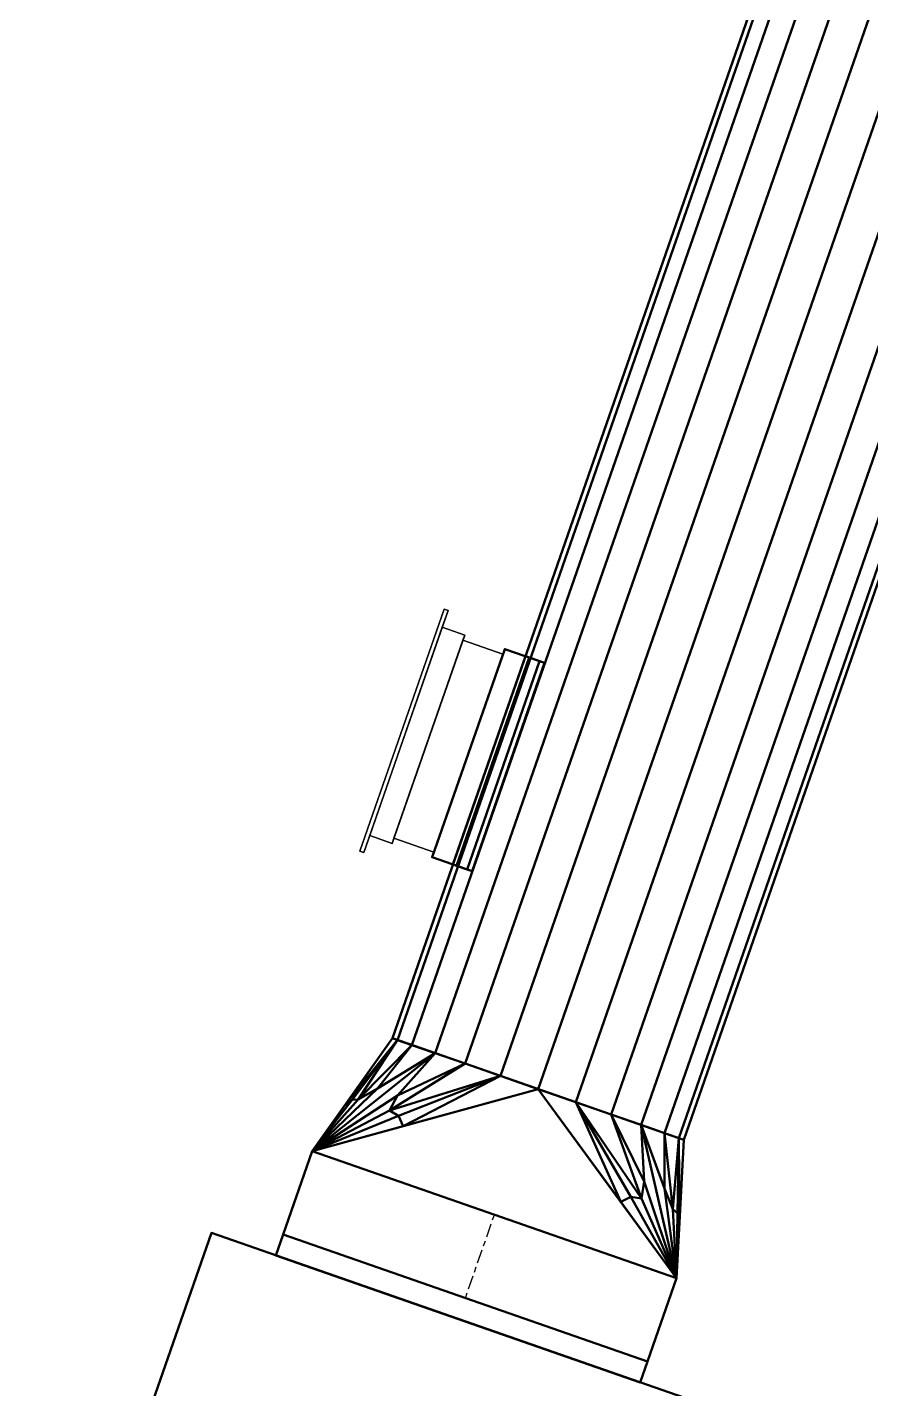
# Model space of a CAD drawing. Header units: inches. Extents: x -1654 to 1344, y -1538 to 36.
# Drawn here: x -472.5 to -434.2, y -149.5 to -87.8 of the extents above; entities that cross this region are included whole.
import ezdxf

# ---------------------------------------------------------------- set-up
doc = ezdxf.new("R2010")
doc.units = ezdxf.units.IN
doc.header["$MEASUREMENT"] = 0
doc.linetypes.add('Center', pattern=[1.25, 0.25, -0.1875, 0.625, -0.1875])
for name, color, linetype, lineweight in [('M-EQPT', 2, 'Continuous', 50), ('M-HVAC-CDFF', 3, 'Continuous', 30), ('M-HVAC-CDFF-SA', 3, 'Continuous', 30), ('M-HVAC-DUCT', 1, 'Center', 30), ('M-HVAC-DUCT-SA', 1, 'Continuous', 50)]:
    doc.layers.add(name, color=color, linetype=linetype, lineweight=lineweight)

# ---------------------------------------------------------------- blocks, each defined once
blk = doc.blocks.new('Rectangular to Round Transition - Angle - 45 Degree-889930-_3D_')
at = {"layer": 'M-HVAC-DUCT', "color": 8, "linetype": 'Continuous', "lineweight": 50}
mesh = blk.add_polyface(dxfattribs=at)
corners = [(0, -8.75, 9.5), (0, 8.75, 9.5), (0, 8.75, -9.5), (0, -8.75, -9.5)]
mesh.append_faces([[corners[k] for k in face] for face in [(0, 1, 2, 3)]], dxfattribs={"color": 8})
mesh = blk.add_polyface(dxfattribs=at)
corners = [(0, -8.75, -9.5), (0, 8.75, -9.5), (6.036, 0, -7)]
mesh.append_faces([[corners[k] for k in face] for face in [(0, 1, 2)]], dxfattribs={"color": 8})
mesh = blk.add_polyface(dxfattribs=at)
corners = [(6.036, 7), (6.036, 6.761, -1.812), (6.036, 6.062, -3.5), (6.036, 4.95, -4.95), (6.036, 3.5, -6.062), (6.036, 1.812, -6.761), (6.036, 0, -7), (0, 8.75, -9.5), (0, 8.75, -9.5), (0, 8.75, -9.5), (0, 8.75, -9.5), (0, 8.75, -9.5), (0, 8.75, -9.5), (0, 8.75, -9.5), (0, 8.75, -9.5), (0, 8.75, -9.5), (0, 8.75, -9.5), (2.962, 6.885, -7.267), (2.433, 5.223, -8.492), (2.433, 8.045, -5.671), (2.894, 6.051, -7.95), (2.894, 7.559, -6.441), (2.801, 5.579, -8.216), (2.801, 7.814, -5.981), (3.658, 5.923, -7.188), (3.658, 6.892, -6.219)]
mesh.append_faces([[corners[k] for k in face] for face in [(18, 5, 6), (19, 23, 15), (20, 22, 9)]], dxfattribs={"vtx0": -1, "color": 8})
mesh.append_faces([[corners[k] for k in face] for face in [(3, 25, 2), (5, 20, 4)]], dxfattribs={"vtx0": -1, "vtx1": -1, "color": 8})
mesh.append_faces([[corners[k] for k in face] for face in [(5, 22, 20), (20, 24, 4), (21, 23, 1), (18, 22, 5), (25, 21, 2), (23, 19, 1)]], dxfattribs={"vtx0": -1, "vtx1": -1, "vtx2": -1, "color": 8})
mesh.append_faces([[corners[k] for k in face] for face in [(24, 3, 4)]], dxfattribs={"vtx0": -1, "vtx2": -1, "color": 8})
mesh.append_faces([[corners[k] for k in face] for face in [(13, 21, 25), (10, 24, 20)]], dxfattribs={"vtx1": -1, "color": 8})
mesh.append_faces([[corners[k] for k in face] for face in [(1, 2, 21)]], dxfattribs={"vtx1": -1, "vtx2": -1, "color": 8})
mesh.append_faces([[corners[k] for k in face] for face in [(18, 8, 22), (19, 0, 1), (21, 14, 23)]], dxfattribs={"vtx2": -1, "color": 8})
mesh.append_faces([[corners[k] for k in face] for face in [(17, 12, 25, 3), (24, 11, 17, 3)]], dxfattribs={"vtx2": -1, "vtx3": -1, "color": 8})
mesh = blk.add_polyface(dxfattribs=at)
corners = [(0, 8.75, -9.5), (0, 8.75, 9.5), (6.036, 7)]
mesh.append_faces([[corners[k] for k in face] for face in [(0, 1, 2)]], dxfattribs={"color": 8})
mesh = blk.add_polyface(dxfattribs=at)
corners = [(6.036, 0, 7), (6.036, 1.812, 6.761), (6.036, 3.5, 6.062), (6.036, 4.95, 4.95), (6.036, 6.062, 3.5), (6.036, 6.761, 1.812), (6.036, 7), (0, 8.75, 9.5), (0, 8.75, 9.5), (0, 8.75, 9.5), (0, 8.75, 9.5), (0, 8.75, 9.5), (0, 8.75, 9.5), (0, 8.75, 9.5), (0, 8.75, 9.5), (0, 8.75, 9.5), (0, 8.75, 9.5), (2.962, 6.885, 7.267), (2.433, 8.045, 5.671), (2.433, 5.223, 8.492), (2.894, 7.559, 6.441), (2.894, 6.051, 7.95), (2.801, 7.814, 5.981), (2.801, 5.579, 8.216), (3.658, 6.892, 6.219), (3.658, 5.923, 7.188)]
mesh.append_faces([[corners[k] for k in face] for face in [(18, 5, 6), (19, 23, 15), (20, 22, 9)]], dxfattribs={"vtx0": -1, "color": 8})
mesh.append_faces([[corners[k] for k in face] for face in [(3, 25, 2), (5, 20, 4)]], dxfattribs={"vtx0": -1, "vtx1": -1, "color": 8})
mesh.append_faces([[corners[k] for k in face] for face in [(5, 22, 20), (20, 24, 4), (21, 23, 1), (18, 22, 5), (25, 21, 2), (23, 19, 1)]], dxfattribs={"vtx0": -1, "vtx1": -1, "vtx2": -1, "color": 8})
mesh.append_faces([[corners[k] for k in face] for face in [(24, 3, 4)]], dxfattribs={"vtx0": -1, "vtx2": -1, "color": 8})
mesh.append_faces([[corners[k] for k in face] for face in [(13, 21, 25), (10, 24, 20)]], dxfattribs={"vtx1": -1, "color": 8})
mesh.append_faces([[corners[k] for k in face] for face in [(1, 2, 21)]], dxfattribs={"vtx1": -1, "vtx2": -1, "color": 8})
mesh.append_faces([[corners[k] for k in face] for face in [(18, 8, 22), (19, 0, 1), (21, 14, 23)]], dxfattribs={"vtx2": -1, "color": 8})
mesh.append_faces([[corners[k] for k in face] for face in [(17, 12, 25, 3), (24, 11, 17, 3)]], dxfattribs={"vtx2": -1, "vtx3": -1, "color": 8})
mesh = blk.add_polyface(dxfattribs=at)
corners = [(0, 8.75, 9.5), (0, -8.75, 9.5), (6.036, 0, 7)]
mesh.append_faces([[corners[k] for k in face] for face in [(0, 1, 2)]], dxfattribs={"color": 8})
mesh = blk.add_polyface(dxfattribs=at)
corners = [(6.036, 0, 7), (6.036, -1.812, 6.761), (6.036, -3.5, 6.062), (6.036, -4.95, 4.95), (6.036, -6.062, 3.5), (6.036, -6.761, 1.812), (6.036, -7), (6.036, -6.761, -1.812), (6.036, -6.062, -3.5), (6.036, -4.95, -4.95), (6.036, -3.5, -6.062), (6.036, -1.812, -6.761), (6.036, 0, -7), (6.036, 1.812, -6.761), (6.036, 3.5, -6.062), (6.036, 4.95, -4.95), (6.036, 6.062, -3.5), (6.036, 6.761, -1.812), (6.036, 7), (6.036, 6.761, 1.812), (6.036, 6.062, 3.5), (6.036, 4.95, 4.95), (6.036, 3.5, 6.062), (6.036, 1.812, 6.761)]
mesh.append_faces([[corners[k] for k in face] for face in [(7, 4, 5, 6), (19, 16, 17, 18)]], dxfattribs={"vtx0": -1, "color": 8})
mesh.append_faces([[corners[k] for k in face] for face in [(22, 15, 20, 21)]], dxfattribs={"vtx0": -1, "vtx1": -1, "color": 8})
mesh.append_faces([[corners[k] for k in face] for face in [(3, 9, 10), (4, 7, 8)]], dxfattribs={"vtx0": -1, "vtx2": -1, "color": 8})
mesh.append_faces([[corners[k] for k in face] for face in [(12, 2, 3, 10)]], dxfattribs={"vtx0": -1, "vtx2": -1, "vtx3": -1, "color": 8})
mesh.append_faces([[corners[k] for k in face] for face in [(12, 0, 1, 2), (0, 12, 13, 14)]], dxfattribs={"vtx0": -1, "vtx3": -1, "color": 8})
mesh.append_faces([[corners[k] for k in face] for face in [(14, 15, 22)]], dxfattribs={"vtx1": -1, "vtx2": -1, "color": 8})
mesh.append_faces([[corners[k] for k in face] for face in [(3, 4, 8, 9), (19, 20, 15, 16)]], dxfattribs={"vtx1": -1, "vtx3": -1, "color": 8})
mesh.append_faces([[corners[k] for k in face] for face in [(10, 11, 12)]], dxfattribs={"vtx2": -1, "color": 8})
mesh.append_faces([[corners[k] for k in face] for face in [(22, 23, 0, 14)]], dxfattribs={"vtx2": -1, "vtx3": -1, "color": 8})
mesh = blk.add_polyface(dxfattribs=at)
corners = [(6.036, -7), (6.036, -6.761, 1.812), (6.036, -6.062, 3.5), (6.036, -4.95, 4.95), (6.036, -3.5, 6.062), (6.036, -1.812, 6.761), (6.036, 0, 7), (0, -8.75, 9.5), (0, -8.75, 9.5), (0, -8.75, 9.5), (0, -8.75, 9.5), (0, -8.75, 9.5), (0, -8.75, 9.5), (0, -8.75, 9.5), (0, -8.75, 9.5), (0, -8.75, 9.5), (0, -8.75, 9.5), (2.962, -6.885, 7.267), (2.433, -5.223, 8.492), (2.433, -8.045, 5.671), (2.894, -6.051, 7.95), (2.894, -7.559, 6.441), (2.801, -5.579, 8.216), (2.801, -7.814, 5.981), (3.658, -5.923, 7.188), (3.658, -6.892, 6.219)]
mesh.append_faces([[corners[k] for k in face] for face in [(18, 5, 6), (19, 23, 15), (20, 22, 9)]], dxfattribs={"vtx0": -1, "color": 8})
mesh.append_faces([[corners[k] for k in face] for face in [(3, 25, 2), (5, 20, 4)]], dxfattribs={"vtx0": -1, "vtx1": -1, "color": 8})
mesh.append_faces([[corners[k] for k in face] for face in [(5, 22, 20), (20, 24, 4), (21, 23, 1), (18, 22, 5), (25, 21, 2), (23, 19, 1)]], dxfattribs={"vtx0": -1, "vtx1": -1, "vtx2": -1, "color": 8})
mesh.append_faces([[corners[k] for k in face] for face in [(24, 3, 4)]], dxfattribs={"vtx0": -1, "vtx2": -1, "color": 8})
mesh.append_faces([[corners[k] for k in face] for face in [(13, 21, 25), (10, 24, 20)]], dxfattribs={"vtx1": -1, "color": 8})
mesh.append_faces([[corners[k] for k in face] for face in [(1, 2, 21)]], dxfattribs={"vtx1": -1, "vtx2": -1, "color": 8})
mesh.append_faces([[corners[k] for k in face] for face in [(18, 8, 22), (19, 0, 1), (21, 14, 23)]], dxfattribs={"vtx2": -1, "color": 8})
mesh.append_faces([[corners[k] for k in face] for face in [(17, 12, 25, 3), (24, 11, 17, 3)]], dxfattribs={"vtx2": -1, "vtx3": -1, "color": 8})
mesh = blk.add_polyface(dxfattribs=at)
corners = [(6.036, 0, -7), (6.036, -1.812, -6.761), (6.036, -3.5, -6.062), (6.036, -4.95, -4.95), (6.036, -6.062, -3.5), (6.036, -6.761, -1.812), (6.036, -7), (0, -8.75, -9.5), (0, -8.75, -9.5), (0, -8.75, -9.5), (0, -8.75, -9.5), (0, -8.75, -9.5), (0, -8.75, -9.5), (0, -8.75, -9.5), (0, -8.75, -9.5), (0, -8.75, -9.5), (0, -8.75, -9.5), (2.962, -6.885, -7.267), (2.433, -8.045, -5.671), (2.433, -5.223, -8.492), (2.894, -7.559, -6.441), (2.894, -6.051, -7.95), (2.801, -7.814, -5.981), (2.801, -5.579, -8.216), (3.658, -6.892, -6.219), (3.658, -5.923, -7.188)]
mesh.append_faces([[corners[k] for k in face] for face in [(18, 5, 6), (19, 23, 15), (20, 22, 9)]], dxfattribs={"vtx0": -1, "color": 8})
mesh.append_faces([[corners[k] for k in face] for face in [(3, 25, 2), (5, 20, 4)]], dxfattribs={"vtx0": -1, "vtx1": -1, "color": 8})
mesh.append_faces([[corners[k] for k in face] for face in [(5, 22, 20), (20, 24, 4), (21, 23, 1), (18, 22, 5), (25, 21, 2), (23, 19, 1)]], dxfattribs={"vtx0": -1, "vtx1": -1, "vtx2": -1, "color": 8})
mesh.append_faces([[corners[k] for k in face] for face in [(24, 3, 4)]], dxfattribs={"vtx0": -1, "vtx2": -1, "color": 8})
mesh.append_faces([[corners[k] for k in face] for face in [(13, 21, 25), (10, 24, 20)]], dxfattribs={"vtx1": -1, "color": 8})
mesh.append_faces([[corners[k] for k in face] for face in [(1, 2, 21)]], dxfattribs={"vtx1": -1, "vtx2": -1, "color": 8})
mesh.append_faces([[corners[k] for k in face] for face in [(18, 8, 22), (19, 0, 1), (21, 14, 23)]], dxfattribs={"vtx2": -1, "color": 8})
mesh.append_faces([[corners[k] for k in face] for face in [(17, 12, 25, 3), (24, 11, 17, 3)]], dxfattribs={"vtx2": -1, "vtx3": -1, "color": 8})
mesh = blk.add_polyface(dxfattribs=at)
corners = [(0, -8.75, 9.5), (0, -8.75, -9.5), (6.036, -7)]
mesh.append_faces([[corners[k] for k in face] for face in [(0, 1, 2)]], dxfattribs={"color": 8})
blk = doc.blocks.new('Heat Pump - Horizontal - Water Source - Heat Pump 5 Ton Horizontal-844844-_3D_')
at = {"layer": 'M-EQPT'}
mesh = blk.add_polyface(dxfattribs=at)
corners = [(-14.998, 13.699, 9.5), (-14.998, 13.699, -9.5), (-32.498, 13.699, -9.5), (-32.498, 13.699, 9.5)]
mesh.append_faces([[corners[k] for k in face] for face in [(3, 0, 1, 2)]])
mesh = blk.add_polyface(dxfattribs=at)
corners = [(-32.498, 13.699, -9.5), (-14.998, 13.699, -9.5), (-14.998, 12.699, -9.5), (-32.498, 12.699, -9.5)]
mesh.append_faces([[corners[k] for k in face] for face in [(0, 1, 2, 3)]])
mesh = blk.add_polyface(dxfattribs=at)
corners = [(-32.498, 13.699, 9.5), (-32.498, 13.699, -9.5), (-32.498, 12.699, -9.5), (-32.498, 12.699, 9.5)]
mesh.append_faces([[corners[k] for k in face] for face in [(3, 0, 1, 2)]])
mesh = blk.add_polyface(dxfattribs=at)
corners = [(-14.998, 13.699, 9.5), (-32.498, 13.699, 9.5), (-32.498, 12.699, 9.5), (-14.998, 12.699, 9.5)]
mesh.append_faces([[corners[k] for k in face] for face in [(0, 1, 2, 3)]])
mesh = blk.add_polyface(dxfattribs=at)
corners = [(-14.998, 13.699, -9.5), (-14.998, 13.699, 9.5), (-14.998, 12.699, 9.5), (-14.998, 12.699, -9.5)]
mesh.append_faces([[corners[k] for k in face] for face in [(3, 0, 1, 2)]])
mesh = blk.add_polyface(dxfattribs=at)
corners = [(35.6, -12.699, 10.65), (35.6, 12.699, 10.65), (-35.6, 12.699, 10.65), (-35.6, -12.699, 10.65)]
mesh.append_faces([[corners[k] for k in face] for face in [(3, 0, 1, 2)]])
mesh = blk.add_polyface(dxfattribs=at)
corners = [(35.6, -12.699, -10.65), (-35.6, -12.699, -10.65), (-35.6, 12.699, -10.65), (35.6, 12.699, -10.65)]
mesh.append_faces([[corners[k] for k in face] for face in [(2, 3, 0, 1)]])
mesh = blk.add_polyface(dxfattribs=at)
corners = [(-35.6, 12.699, 10.65), (35.6, 12.699, 10.65), (35.6, 12.699, -10.65), (-35.6, 12.699, -10.65)]
mesh.append_faces([[corners[k] for k in face] for face in [(0, 1, 2, 3)]])
mesh = blk.add_polyface(dxfattribs=at)
corners = [(-35.6, -12.699, 10.65), (-35.6, 12.699, 10.65), (-35.6, 12.699, -10.65), (-35.6, -12.699, -10.65)]
mesh.append_faces([[corners[k] for k in face] for face in [(0, 1, 2, 3)]])
mesh = blk.add_polyface(dxfattribs=at)
corners = [(-14.998, 12.699, 9.5), (-32.498, 12.699, 9.5), (-32.498, 12.699, -9.5), (-14.998, 12.699, -9.5)]
mesh.append_faces([[corners[k] for k in face] for face in [(2, 3, 0, 1)]])
blk = doc.blocks.new('Supply Diffuser - Sidewall - 10 x 6-950647-_3D_')
at = {"layer": 'M-HVAC-CDFF'}
mesh = blk.add_polyface(dxfattribs=at)
corners = [(-4.75, 3, 2.75), (4.75, 3, 2.75), (4.75, 3, -2.75), (-4.75, 3, -2.75)]
mesh.append_faces([[corners[k] for k in face] for face in [(2, 3, 0, 1)]])
mesh = blk.add_polyface(dxfattribs=at)
corners = [(-4.75, 3, 2.75), (-4.75, 3, -2.75), (-4.75, 1.078125, -2.75), (-4.75, 1.078125, 2.75)]
mesh.append_faces([[corners[k] for k in face] for face in [(2, 3, 0, 1)]])
mesh = blk.add_polyface(dxfattribs=at)
corners = [(-4.75, 3, -2.75), (4.75, 3, -2.75), (4.75, 1.078125, -2.75), (-4.75, 1.078125, -2.75)]
mesh.append_faces([[corners[k] for k in face] for face in [(2, 3, 0, 1)]])
mesh = blk.add_polyface(dxfattribs=at)
corners = [(4.75, 3, 2.75), (-4.75, 3, 2.75), (-4.75, 1.078125, 2.75), (4.75, 1.078125, 2.75)]
mesh.append_faces([[corners[k] for k in face] for face in [(2, 3, 0, 1)]])
mesh = blk.add_polyface(dxfattribs=at)
corners = [(4.75, 3, -2.75), (4.75, 3, 2.75), (4.75, 1.078125, 2.75), (4.75, 1.078125, -2.75)]
mesh.append_faces([[corners[k] for k in face] for face in [(2, 3, 0, 1)]])
mesh = blk.add_polyface(dxfattribs=at)
corners = [(-5, 1.078125, 3), (5, 1.078125, 3), (5, 1.078125, -3), (-5, 1.078125, -3), (-4.75, 1.078125, 2.75), (-4.75, 1.078125, -2.75), (4.75, 1.078125, -2.75), (4.75, 1.078125, 2.75)]
mesh.append_faces([[corners[k] for k in face] for face in [(3, 5, 6, 2), (2, 6, 7, 1)]], dxfattribs={"vtx0": -1, "vtx2": -1})
mesh.append_faces([[corners[k] for k in face] for face in [(4, 5, 3, 0), (7, 4, 0, 1)]], dxfattribs={"vtx1": -1, "vtx3": -1})
mesh = blk.add_polyface(dxfattribs=at)
corners = [(-5, 1.078125, 3), (-5, 1.078125, -3), (-5, 0, -3), (-5, 0, 3)]
mesh.append_faces([[corners[k] for k in face] for face in [(2, 3, 0, 1)]])
mesh = blk.add_polyface(dxfattribs=at)
corners = [(-5, 1.078125, -3), (5, 1.078125, -3), (5, 0, -3), (-5, 0, -3)]
mesh.append_faces([[corners[k] for k in face] for face in [(2, 3, 0, 1)]])
mesh = blk.add_polyface(dxfattribs=at)
corners = [(5, 1.078125, 3), (-5, 1.078125, 3), (-5, 0, 3), (5, 0, 3)]
mesh.append_faces([[corners[k] for k in face] for face in [(2, 3, 0, 1)]])
mesh = blk.add_polyface(dxfattribs=at)
corners = [(5, 1.078125, -3), (5, 1.078125, 3), (5, 0, 3), (5, 0, -3)]
mesh.append_faces([[corners[k] for k in face] for face in [(2, 3, 0, 1)]])
mesh = blk.add_polyface(dxfattribs=at)
corners = [(5.8125, 0, 3.8125), (5.8125, 0, -3.8125), (-5.8125, 0, -3.8125), (-5.8125, 0, 3.8125), (-5, 0, 3), (-5, 0, -3), (5, 0, -3), (5, 0, 3)]
mesh.append_faces([[corners[k] for k in face] for face in [(3, 4, 5, 2), (2, 5, 6, 1)]], dxfattribs={"vtx0": -1, "vtx2": -1})
mesh.append_faces([[corners[k] for k in face] for face in [(7, 4, 3, 0), (6, 7, 0, 1)]], dxfattribs={"vtx1": -1, "vtx3": -1})
mesh = blk.add_polyface(dxfattribs=at)
corners = [(-5.8125, -0.1875, 3.8125), (5.8125, -0.1875, 3.8125), (5.8125, 0, 3.8125), (-5.8125, 0, 3.8125)]
mesh.append_faces([[corners[k] for k in face] for face in [(0, 1, 2, 3)]])
mesh = blk.add_polyface(dxfattribs=at)
corners = [(-5.8125, -0.1875, -3.8125), (-5.8125, -0.1875, 3.8125), (-5.8125, 0, 3.8125), (-5.8125, 0, -3.8125)]
mesh.append_faces([[corners[k] for k in face] for face in [(0, 1, 2, 3)]])
mesh = blk.add_polyface(dxfattribs=at)
corners = [(5.8125, -0.1875, -3.8125), (-5.8125, -0.1875, -3.8125), (-5.8125, 0, -3.8125), (5.8125, 0, -3.8125)]
mesh.append_faces([[corners[k] for k in face] for face in [(0, 1, 2, 3)]])
mesh = blk.add_polyface(dxfattribs=at)
corners = [(5.8125, -0.1875, 3.8125), (-5.8125, -0.1875, 3.8125), (-5.8125, -0.1875, -3.8125), (5.8125, -0.1875, -3.8125)]
mesh.append_faces([[corners[k] for k in face] for face in [(3, 0, 1, 2)]])
mesh = blk.add_polyface(dxfattribs=at)
corners = [(5.8125, -0.1875, 3.8125), (5.8125, -0.1875, -3.8125), (5.8125, 0, -3.8125), (5.8125, 0, 3.8125)]
mesh.append_faces([[corners[k] for k in face] for face in [(0, 1, 2, 3)]])
blk = doc.blocks.new('Rectangular Takeoff - Standard-896541-_3D_')
at = {"layer": 'M-HVAC-DUCT', "color": 8, "linetype": 'Continuous', "lineweight": 50}
mesh = blk.add_polyface(dxfattribs=at)
corners = [(-0.915, -5, 3), (-0.915, 5, 3), (-0.915, 5, -3), (-0.915, -5, -3)]
mesh.append_faces([[corners[k] for k in face] for face in [(2, 3, 0, 1)]], dxfattribs={"color": 8})
mesh = blk.add_polyface(dxfattribs=at)
corners = [(-0.915, 5, -3), (1, 5, -3), (1, -5, -3), (-0.915, -5, -3)]
mesh.append_faces([[corners[k] for k in face] for face in [(3, 0, 1, 2)]], dxfattribs={"color": 8})
mesh = blk.add_polyface(dxfattribs=at)
corners = [(-0.915, 5, 3), (1, 5, 3), (1, 5, -3), (-0.915, 5, -3)]
mesh.append_faces([[corners[k] for k in face] for face in [(2, 3, 0, 1)]], dxfattribs={"color": 8})
mesh = blk.add_polyface(dxfattribs=at)
corners = [(1, -5, 3), (1, 5, 3), (-0.915, 5, 3), (-0.915, -5, 3)]
mesh.append_faces([[corners[k] for k in face] for face in [(1, 2, 3, 0)]], dxfattribs={"color": 8})
mesh = blk.add_polyface(dxfattribs=at)
corners = [(1, -5, 3), (1, -5, -3), (1, 5, -3), (1, 5, 3)]
mesh.append_faces([[corners[k] for k in face] for face in [(3, 0, 1, 2)]], dxfattribs={"color": 8})
mesh = blk.add_polyface(dxfattribs=at)
corners = [(-0.915, -5, -3), (1, -5, -3), (1, -5, 3), (-0.915, -5, 3)]
mesh.append_faces([[corners[k] for k in face] for face in [(3, 0, 1, 2)]], dxfattribs={"color": 8})

msp = doc.modelspace()

# ---------------------------------------------------------------- linework, layer by layer
at = {"layer": 'M-HVAC-DUCT', "color": 5}
for p, q in [((-449.295, -135.935, 1350), (-416.075, -40.592, 1350)), ((-449.295, -135.935, 1350), (-416.075, -40.592, 1350)), ((-452.597, -145.411, 1350), (-451.281, -141.634, 1350))]:
    msp.add_line(p, q, dxfattribs=at)

# ---------------------------------------------------------------- block references
at = {"layer": 'M-EQPT', "rotation": 340.7901312840834}
msp.add_blockref('Heat Pump - Horizontal - Water Source - Heat Pump 5 Ton Horizontal-844844-_3D_', (-434.679, -166.162, 1350), dxfattribs=at)
at = {"layer": 'M-HVAC-CDFF-SA', "rotation": 250.7901312840831}
msp.add_blockref('Supply Diffuser - Sidewall - 10 x 6-950647-_3D_', (-455.293, -119.717, 1350), dxfattribs=at)
at = {"layer": 'M-HVAC-DUCT-SA', "color": 8, "extrusion": (0, 0, -1), "rotation": 19.20986871591706}
msp.add_blockref('Rectangular Takeoff - Standard-896541-_3D_', (451.516, -121.033, -1350), dxfattribs=at)
at = {"layer": 'M-HVAC-DUCT-SA', "color": 8, "rotation": 70.79013128408351}
msp.add_blockref('Rectangular to Round Transition - Angle - 45 Degree-889930-_3D_', (-451.281, -141.634, 1350), dxfattribs=at)

# ---------------------------------------------------------------- meshes
at = {"layer": 'M-HVAC-DUCT-SA', "color": 8}
mesh = msp.add_polyface(dxfattribs=at)
corners = [(-455.906, -133.631, 1350), (-455.68, -133.71, 1351.812), (-455.02, -133.94, 1353.5), (-453.97, -134.306, 1354.95), (-452.601, -134.783, 1356.062), (-451.006, -135.338, 1356.761), (-449.295, -135.935, 1357), (-416.075, -40.592, 1357), (-417.786, -39.996, 1356.761), (-419.38, -39.44, 1356.062), (-420.749, -38.963, 1354.95), (-421.8, -38.597, 1353.5), (-422.46, -38.367, 1351.812), (-422.685, -38.289, 1350)]
mesh.append_faces([[corners[k] for k in face] for face in [(7, 8, 5, 6)]], dxfattribs={"vtx1": -1, "color": 8})
mesh.append_faces([[corners[k] for k in face] for face in [(8, 9, 4, 5), (3, 4, 9, 10), (11, 12, 1, 2), (2, 3, 10, 11)]], dxfattribs={"vtx1": -1, "vtx3": -1, "color": 8})
mesh.append_faces([[corners[k] for k in face] for face in [(12, 13, 0, 1)]], dxfattribs={"vtx3": -1, "color": 8})
mesh = msp.add_polyface(dxfattribs=at)
corners = [(-449.295, -135.935, 1343), (-451.006, -135.338, 1343.239), (-452.601, -134.783, 1343.938), (-453.97, -134.306, 1345.05), (-455.02, -133.94, 1346.5), (-455.68, -133.71, 1348.188), (-455.906, -133.631, 1350), (-422.685, -38.289, 1350), (-422.46, -38.367, 1348.188), (-421.8, -38.597, 1346.5), (-420.749, -38.963, 1345.05), (-419.38, -39.44, 1343.938), (-417.786, -39.996, 1343.239), (-416.075, -40.592, 1343)]
mesh.append_faces([[corners[k] for k in face] for face in [(7, 8, 5, 6)]], dxfattribs={"vtx1": -1, "color": 8})
mesh.append_faces([[corners[k] for k in face] for face in [(8, 9, 4, 5), (3, 4, 9, 10), (11, 12, 1, 2), (2, 3, 10, 11)]], dxfattribs={"vtx1": -1, "vtx3": -1, "color": 8})
mesh.append_faces([[corners[k] for k in face] for face in [(12, 13, 0, 1)]], dxfattribs={"vtx3": -1, "color": 8})
mesh = msp.add_polyface(dxfattribs=at)
corners = [(-449.295, -135.935, 1357), (-447.585, -136.531, 1356.761), (-445.99, -137.086, 1356.062), (-444.621, -137.563, 1354.95), (-443.571, -137.929, 1353.5), (-442.91, -138.159, 1351.812), (-442.685, -138.238, 1350), (-409.465, -42.895, 1350), (-409.69, -42.817, 1351.812), (-410.351, -42.586, 1353.5), (-411.401, -42.22, 1354.95), (-412.77, -41.743, 1356.062), (-414.364, -41.188, 1356.761), (-416.075, -40.592, 1357)]
mesh.append_faces([[corners[k] for k in face] for face in [(8, 9, 4, 5), (3, 4, 9, 10), (11, 12, 1, 2), (2, 3, 10, 11)]], dxfattribs={"vtx1": -1, "vtx3": -1, "color": 8})
mesh.append_faces([[corners[k] for k in face] for face in [(6, 7, 8, 5)]], dxfattribs={"vtx2": -1, "color": 8})
mesh.append_faces([[corners[k] for k in face] for face in [(12, 13, 0, 1)]], dxfattribs={"vtx3": -1, "color": 8})
mesh = msp.add_polyface(dxfattribs=at)
corners = [(-442.685, -138.238, 1350), (-442.91, -138.159, 1348.188), (-443.571, -137.929, 1346.5), (-444.621, -137.563, 1345.05), (-445.99, -137.086, 1343.938), (-447.585, -136.531, 1343.239), (-449.295, -135.935, 1343), (-416.075, -40.592, 1343), (-414.364, -41.188, 1343.239), (-412.77, -41.743, 1343.938), (-411.401, -42.22, 1345.05), (-410.351, -42.586, 1346.5), (-409.69, -42.817, 1348.188), (-409.465, -42.895, 1350)]
mesh.append_faces([[corners[k] for k in face] for face in [(7, 8, 5, 6)]], dxfattribs={"vtx1": -1, "color": 8})
mesh.append_faces([[corners[k] for k in face] for face in [(8, 9, 4, 5), (3, 4, 9, 10), (11, 12, 1, 2), (2, 3, 10, 11)]], dxfattribs={"vtx1": -1, "vtx3": -1, "color": 8})
mesh.append_faces([[corners[k] for k in face] for face in [(12, 13, 0, 1)]], dxfattribs={"vtx3": -1, "color": 8})
mesh = msp.add_polyface(dxfattribs=at)
corners = [(-449.871, -116.311, 1350), (-453.161, -125.754, 1350), (-453, -125.811, 1351.538), (-452.523, -125.977, 1353), (-449.233, -116.533, 1353), (-449.709, -116.367, 1351.538)]
mesh.append_faces([[corners[k] for k in face] for face in [(2, 3, 4, 5), (5, 0, 1, 2)]], dxfattribs={"vtx3": -1, "color": 8})
mesh = msp.add_polyface(dxfattribs=at)
corners = [(-453.161, -125.754, 1350), (-449.871, -116.311, 1350), (-449.709, -116.367, 1348.462), (-449.233, -116.533, 1347), (-452.523, -125.977, 1347), (-453, -125.811, 1348.462)]
mesh.append_faces([[corners[k] for k in face] for face in [(5, 0, 1, 2), (2, 3, 4, 5)]], dxfattribs={"vtx3": -1, "color": 8})
mesh = msp.add_polyface(dxfattribs=at)
corners = [(-452.297, -126.056, 1353), (-449.006, -116.612, 1353), (-449.233, -116.533, 1353), (-452.523, -125.977, 1353)]
mesh.append_faces([[corners[k] for k in face] for face in [(0, 1, 2, 3)]], dxfattribs={"color": 8})
mesh = msp.add_polyface(dxfattribs=at)
corners = [(-449.006, -116.612, 1347), (-452.297, -126.056, 1347), (-452.523, -125.977, 1347), (-449.233, -116.533, 1347)]
mesh.append_faces([[corners[k] for k in face] for face in [(0, 1, 2, 3)]], dxfattribs={"color": 8})
mesh = msp.add_polyface(dxfattribs=at)
corners = [(-452.297, -126.056, 1347), (-449.006, -116.612, 1347), (-449.006, -116.612, 1353), (-452.297, -126.056, 1353)]
mesh.append_faces([[corners[k] for k in face] for face in [(2, 3, 0, 1)]], dxfattribs={"color": 8})
mesh = msp.add_polyface(dxfattribs=at)
corners = [(-449.006, -116.612, 1353), (-449.006, -116.612, 1347), (-449.233, -116.533, 1347), (-449.709, -116.367, 1348.462), (-449.871, -116.311, 1350), (-449.709, -116.367, 1351.538), (-449.233, -116.533, 1353)]
mesh.append_faces([[corners[k] for k in face] for face in [(6, 0, 5)]], dxfattribs={"vtx1": -1, "color": 8})
mesh.append_faces([[corners[k] for k in face] for face in [(0, 1, 4, 5)]], dxfattribs={"vtx1": -1, "vtx3": -1, "color": 8})
mesh.append_faces([[corners[k] for k in face] for face in [(1, 2, 3, 4)]], dxfattribs={"vtx3": -1, "color": 8})
mesh = msp.add_polyface(dxfattribs=at)
corners = [(-452.297, -126.056, 1347), (-452.297, -126.056, 1353), (-452.523, -125.977, 1353), (-453, -125.811, 1351.538), (-453.161, -125.754, 1350), (-453, -125.811, 1348.462), (-452.523, -125.977, 1347)]
mesh.append_faces([[corners[k] for k in face] for face in [(3, 1, 2)]], dxfattribs={"vtx0": -1, "color": 8})
mesh.append_faces([[corners[k] for k in face] for face in [(4, 0, 1, 3)]], dxfattribs={"vtx0": -1, "vtx2": -1, "color": 8})
mesh.append_faces([[corners[k] for k in face] for face in [(5, 6, 0, 4)]], dxfattribs={"vtx2": -1, "color": 8})
mesh = msp.add_polyface(dxfattribs=at)
corners = [(-442.685, -138.238, 1350), (-442.91, -138.159, 1351.812), (-443.571, -137.929, 1353.5), (-444.621, -137.563, 1354.95), (-445.99, -137.086, 1356.062), (-447.585, -136.531, 1356.761), (-449.295, -135.935, 1357), (-451.006, -135.338, 1356.761), (-452.601, -134.783, 1356.062), (-453.97, -134.306, 1354.95), (-455.02, -133.94, 1353.5), (-455.68, -133.71, 1351.812), (-455.906, -133.631, 1350), (-455.68, -133.71, 1348.188), (-455.02, -133.94, 1346.5), (-453.97, -134.306, 1345.05), (-452.601, -134.783, 1343.938), (-451.006, -135.338, 1343.239), (-449.295, -135.935, 1343), (-447.585, -136.531, 1343.239), (-445.99, -137.086, 1343.938), (-444.621, -137.563, 1345.05), (-443.571, -137.929, 1346.5), (-442.91, -138.159, 1348.188)]
mesh.append_faces([[corners[k] for k in face] for face in [(12, 8, 11)]], dxfattribs={"vtx0": -1, "vtx1": -1, "color": 8})
mesh.append_faces([[corners[k] for k in face] for face in [(16, 4, 8, 12), (4, 16, 20, 0)]], dxfattribs={"vtx0": -1, "vtx1": -1, "vtx2": -1, "vtx3": -1, "color": 8})
mesh.append_faces([[corners[k] for k in face] for face in [(1, 3, 4, 0), (20, 23, 0)]], dxfattribs={"vtx0": -1, "vtx2": -1, "color": 8})
mesh.append_faces([[corners[k] for k in face] for face in [(15, 16, 14), (17, 18, 16), (2, 3, 1), (5, 6, 4)]], dxfattribs={"vtx1": -1, "color": 8})
mesh.append_faces([[corners[k] for k in face] for face in [(13, 14, 16, 12)]], dxfattribs={"vtx1": -1, "vtx2": -1, "color": 8})
mesh.append_faces([[corners[k] for k in face] for face in [(9, 10, 11, 8), (21, 22, 23, 20)]], dxfattribs={"vtx2": -1, "color": 8})
mesh.append_faces([[corners[k] for k in face] for face in [(6, 7, 8, 4), (18, 19, 20, 16)]], dxfattribs={"vtx2": -1, "vtx3": -1, "color": 8})
mesh = msp.add_polyface(dxfattribs=at)
corners = [(-444.335, -148.29, 1340.5), (-460.86, -142.532, 1340.5), (-459.544, -138.755, 1340.5), (-443.018, -144.513, 1340.5)]
mesh.append_faces([[corners[k] for k in face] for face in [(0, 1, 2, 3)]], dxfattribs={"color": 8})
mesh = msp.add_polyface(dxfattribs=at)
corners = [(-460.86, -142.532, 1359.5), (-444.335, -148.29, 1359.5), (-443.018, -144.513, 1359.5), (-459.544, -138.755, 1359.5)]
mesh.append_faces([[corners[k] for k in face] for face in [(0, 1, 2, 3)]], dxfattribs={"color": 8})
mesh = msp.add_polyface(dxfattribs=at)
corners = [(-460.86, -142.532, 1340.5), (-460.86, -142.532, 1359.5), (-459.544, -138.755, 1359.5), (-459.544, -138.755, 1340.5)]
mesh.append_faces([[corners[k] for k in face] for face in [(0, 1, 2, 3)]], dxfattribs={"color": 8})
mesh = msp.add_polyface(dxfattribs=at)
corners = [(-459.544, -138.755, 1340.5), (-459.544, -138.755, 1359.5), (-443.018, -144.513, 1359.5), (-443.018, -144.513, 1340.5)]
mesh.append_faces([[corners[k] for k in face] for face in [(0, 1, 2, 3)]], dxfattribs={"color": 8})
mesh = msp.add_polyface(dxfattribs=at)
corners = [(-460.86, -142.532, 1340.5), (-444.335, -148.29, 1340.5), (-444.335, -148.29, 1359.5), (-460.86, -142.532, 1359.5)]
mesh.append_faces([[corners[k] for k in face] for face in [(2, 3, 0, 1)]], dxfattribs={"color": 8})
mesh = msp.add_polyface(dxfattribs=at)
corners = [(-444.335, -148.29, 1359.5), (-444.335, -148.29, 1340.5), (-443.018, -144.513, 1340.5), (-443.018, -144.513, 1359.5)]
mesh.append_faces([[corners[k] for k in face] for face in [(0, 1, 2, 3)]], dxfattribs={"color": 8})

doc.saveas('drawing.dxf')
